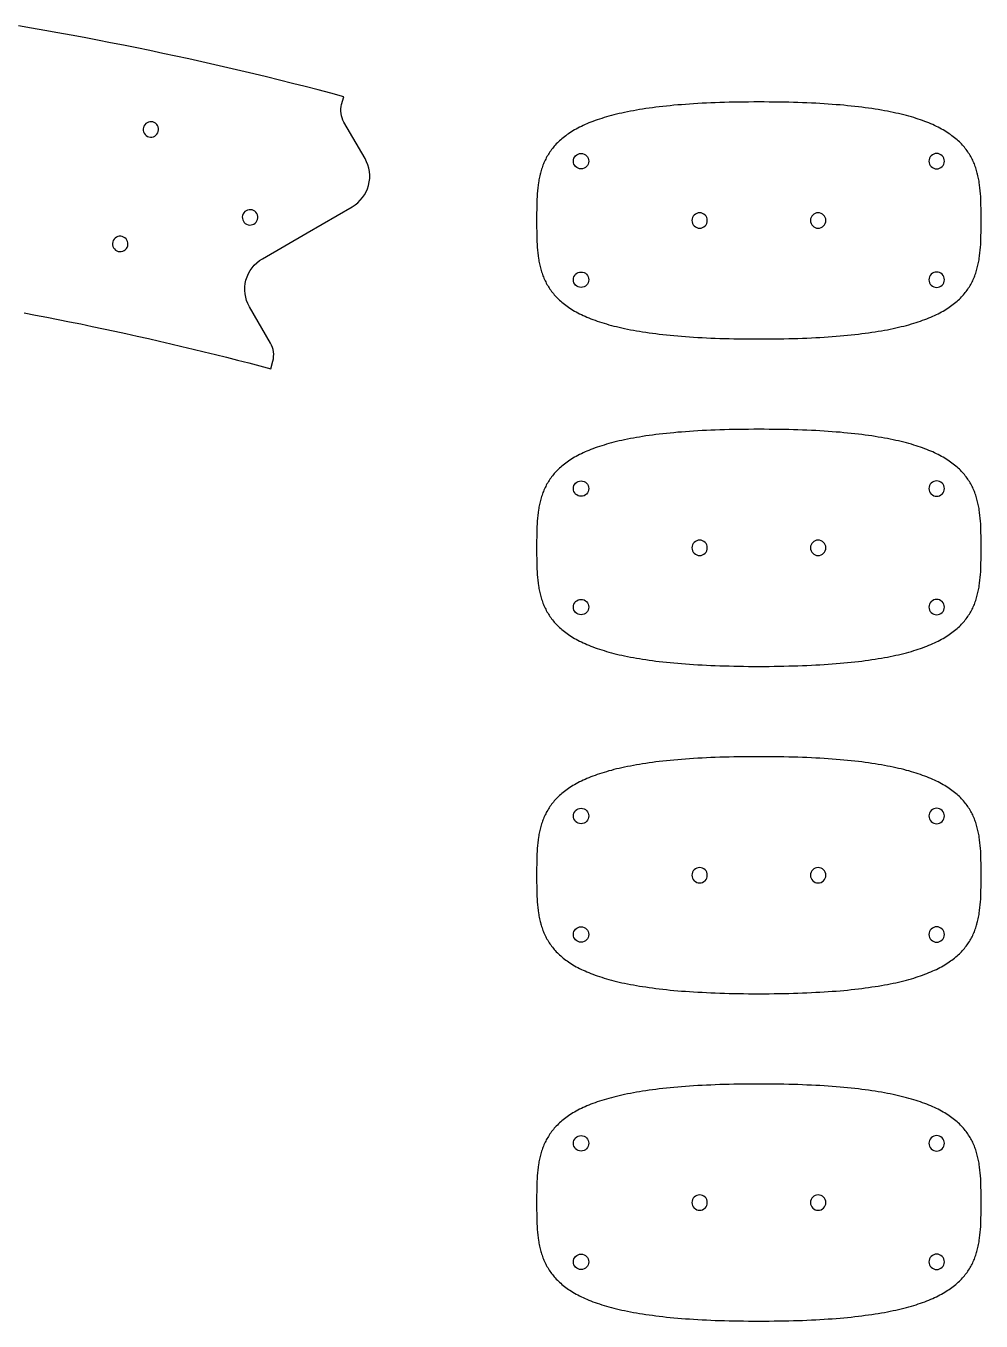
# Model space of a CAD drawing. Extents: x 0.6 to 95.9, y 0.9 to 46.4.
# Drawn here: x 63.69 to 79.81, y 23.75 to 45.61 of the extents above; entities that cross this region are included whole.
import ezdxf

# ---------------------------------------------------------------- set-up
doc = ezdxf.new("R2010")
doc.units = 0
doc.layers.add('THREE_QUARTER_INCH_THRUCUT', color=18, linetype='CONTINUOUS')

msp = doc.modelspace()

# ---------------------------------------------------------------- linework, layer by layer
at = {"layer": 'THREE_QUARTER_INCH_THRUCUT'}
msp.add_lwpolyline([(63.657, 40.763), (63.849, 40.727), (64.04, 40.69), (64.231, 40.653), (64.422, 40.615), (64.613, 40.577), (64.804, 40.537), (64.994, 40.497), (65.184, 40.457), (65.374, 40.416), (65.564, 40.374), (65.753, 40.332), (65.942, 40.288), (66.131, 40.245), (66.319, 40.2), (66.508, 40.155), (66.696, 40.11), (66.884, 40.063), (67.071, 40.016), (67.258, 39.969), (67.446, 39.921), (67.632, 39.872), (67.819, 39.822), (67.854, 39.952, 0.198856), (67.815, 40.252), (67.459, 40.868, -0.414214), (67.676, 41.679), (68.434, 42.118), (69.192, 42.556, 0.414214), (69.409, 43.367), (69.053, 43.983, -0.198856), (69.014, 44.283), (69.049, 44.413), (68.833, 44.471), (68.617, 44.527), (68.4, 44.583), (68.183, 44.638), (67.966, 44.692), (67.748, 44.745), (67.531, 44.798), (67.312, 44.85), (67.094, 44.901), (66.875, 44.951), (66.656, 45), (66.437, 45.049), (66.217, 45.097), (65.997, 45.144), (65.777, 45.19), (65.556, 45.235), (65.335, 45.28), (65.114, 45.324), (64.893, 45.367), (64.671, 45.409), (64.449, 45.45), (64.227, 45.491), (64.004, 45.53), (63.782, 45.569), (63.558, 45.607)], format="xyb", dxfattribs=at)
for points in [[(76.228, 44.323), (76.142, 44.324), (76.055, 44.324), (75.968, 44.324), (75.882, 44.323), (75.798, 44.323), (75.714, 44.321), (75.633, 44.32), (75.552, 44.318), (75.473, 44.316), (75.395, 44.314), (75.318, 44.311), (75.243, 44.308), (75.169, 44.305), (75.096, 44.301), (75.025, 44.297), (74.954, 44.293), (74.885, 44.288), (74.817, 44.283), (74.751, 44.278), (74.685, 44.273), (74.621, 44.267), (74.558, 44.261), (74.496, 44.255), (74.435, 44.248), (74.375, 44.241), (74.316, 44.234), (74.259, 44.227), (74.203, 44.219), (74.147, 44.211), (74.093, 44.203), (74.04, 44.194), (73.988, 44.185), (73.937, 44.176), (73.887, 44.167), (73.838, 44.157), (73.79, 44.147), (73.743, 44.137), (73.697, 44.127), (73.653, 44.116), (73.609, 44.105), (73.566, 44.094), (73.524, 44.083), (73.483, 44.071), (73.442, 44.059), (73.403, 44.047), (73.365, 44.035), (73.328, 44.022), (73.291, 44.009), (73.255, 43.996), (73.221, 43.983), (73.187, 43.969), (73.154, 43.955), (73.121, 43.941), (73.09, 43.927), (73.059, 43.912), (73.03, 43.898), (73.001, 43.883), (72.972, 43.867), (72.945, 43.852), (72.918, 43.836), (72.892, 43.821), (72.867, 43.805), (72.843, 43.788), (72.819, 43.772), (72.796, 43.755), (72.774, 43.738), (72.752, 43.721), (72.731, 43.704), (72.711, 43.686), (72.691, 43.669), (72.672, 43.651), (72.654, 43.633), (72.636, 43.615), (72.619, 43.596), (72.603, 43.578), (72.587, 43.559), (72.571, 43.54), (72.556, 43.521), (72.542, 43.501), (72.529, 43.482), (72.515, 43.462), (72.503, 43.442), (72.491, 43.422), (72.479, 43.402), (72.468, 43.382), (72.457, 43.361), (72.447, 43.34), (72.438, 43.32), (72.428, 43.299), (72.42, 43.277), (72.411, 43.256), (72.403, 43.235), (72.396, 43.213), (72.388, 43.191), (72.382, 43.169), (72.375, 43.147), (72.369, 43.125), (72.364, 43.103), (72.358, 43.08), (72.353, 43.057), (72.349, 43.035), (72.344, 43.012), (72.34, 42.989), (72.336, 42.966), (72.33, 42.919), (72.324, 42.872), (72.319, 42.824), (72.315, 42.776), (72.312, 42.727), (72.31, 42.678), (72.308, 42.629), (72.307, 42.579), (72.306, 42.529), (72.305, 42.427), (72.305, 42.324), (72.305, 42.221), (72.306, 42.12), (72.307, 42.069), (72.308, 42.02), (72.31, 41.97), (72.312, 41.921), (72.315, 41.872), (72.319, 41.824), (72.324, 41.777), (72.33, 41.729), (72.336, 41.683), (72.34, 41.659), (72.344, 41.636), (72.349, 41.614), (72.353, 41.591), (72.358, 41.568), (72.364, 41.546), (72.369, 41.523), (72.375, 41.501), (72.382, 41.479), (72.388, 41.457), (72.396, 41.435), (72.403, 41.414), (72.411, 41.392), (72.42, 41.371), (72.428, 41.35), (72.438, 41.329), (72.447, 41.308), (72.457, 41.287), (72.468, 41.266), (72.479, 41.246), (72.491, 41.226), (72.503, 41.206), (72.515, 41.186), (72.529, 41.166), (72.542, 41.147), (72.556, 41.127), (72.571, 41.108), (72.587, 41.089), (72.603, 41.071), (72.619, 41.052), (72.636, 41.033), (72.654, 41.015), (72.672, 40.997), (72.691, 40.979), (72.711, 40.962), (72.731, 40.944), (72.752, 40.927), (72.774, 40.91), (72.796, 40.893), (72.819, 40.876), (72.843, 40.86), (72.867, 40.844), (72.892, 40.828), (72.918, 40.812), (72.945, 40.796), (72.972, 40.781), (73.001, 40.766), (73.03, 40.751), (73.059, 40.736), (73.09, 40.721), (73.121, 40.707), (73.154, 40.693), (73.187, 40.679), (73.221, 40.666), (73.255, 40.652), (73.291, 40.639), (73.328, 40.626), (73.365, 40.614), (73.403, 40.601), (73.442, 40.589), (73.483, 40.577), (73.524, 40.565), (73.566, 40.554), (73.609, 40.543), (73.653, 40.532), (73.697, 40.521), (73.743, 40.511), (73.79, 40.501), (73.838, 40.491), (73.887, 40.481), (73.937, 40.472), (73.988, 40.463), (74.04, 40.454), (74.093, 40.445), (74.147, 40.437), (74.203, 40.429), (74.259, 40.421), (74.316, 40.414), (74.375, 40.407), (74.435, 40.4), (74.496, 40.393), (74.558, 40.387), (74.621, 40.381), (74.685, 40.375), (74.751, 40.37), (74.817, 40.365), (74.885, 40.36), (74.954, 40.355), (75.025, 40.351), (75.096, 40.347), (75.169, 40.343), (75.243, 40.34), (75.318, 40.337), (75.395, 40.334), (75.473, 40.332), (75.552, 40.33), (75.633, 40.328), (75.714, 40.327), (75.798, 40.326), (75.882, 40.325), (75.968, 40.324), (76.055, 40.324), (76.142, 40.324), (76.228, 40.325), (76.313, 40.326), (76.396, 40.327), (76.478, 40.328), (76.558, 40.33), (76.637, 40.332), (76.715, 40.334), (76.792, 40.337), (76.867, 40.34), (76.941, 40.343), (77.014, 40.347), (77.086, 40.351), (77.156, 40.355), (77.225, 40.36), (77.293, 40.365), (77.36, 40.37), (77.425, 40.375), (77.489, 40.381), (77.553, 40.387), (77.615, 40.393), (77.675, 40.4), (77.735, 40.407), (77.794, 40.414), (77.851, 40.421), (77.907, 40.429), (77.963, 40.437), (78.017, 40.445), (78.07, 40.454), (78.122, 40.463), (78.173, 40.472), (78.223, 40.481), (78.272, 40.491), (78.32, 40.501), (78.367, 40.511), (78.413, 40.521), (78.458, 40.532), (78.502, 40.543), (78.544, 40.554), (78.587, 40.565), (78.628, 40.577), (78.668, 40.589), (78.707, 40.601), (78.745, 40.614), (78.783, 40.626), (78.819, 40.639), (78.855, 40.652), (78.89, 40.666), (78.923, 40.679), (78.957, 40.693), (78.989, 40.707), (79.02, 40.721), (79.051, 40.736), (79.08, 40.751), (79.109, 40.766), (79.138, 40.781), (79.165, 40.796), (79.192, 40.812), (79.218, 40.828), (79.243, 40.844), (79.267, 40.86), (79.291, 40.876), (79.314, 40.893), (79.336, 40.91), (79.358, 40.927), (79.379, 40.944), (79.399, 40.962), (79.419, 40.979), (79.438, 40.997), (79.456, 41.015), (79.474, 41.033), (79.491, 41.052), (79.508, 41.071), (79.523, 41.089), (79.539, 41.108), (79.554, 41.127), (79.568, 41.147), (79.582, 41.166), (79.595, 41.186), (79.607, 41.206), (79.619, 41.226), (79.631, 41.246), (79.642, 41.266), (79.653, 41.287), (79.663, 41.308), (79.673, 41.329), (79.682, 41.35), (79.691, 41.371), (79.699, 41.392), (79.707, 41.414), (79.714, 41.435), (79.722, 41.457), (79.728, 41.479), (79.735, 41.501), (79.741, 41.523), (79.746, 41.546), (79.752, 41.568), (79.757, 41.591), (79.761, 41.614), (79.766, 41.636), (79.77, 41.659), (79.774, 41.683), (79.78, 41.729), (79.786, 41.777), (79.791, 41.824), (79.795, 41.872), (79.798, 41.921), (79.8, 41.97), (79.802, 42.02), (79.803, 42.069), (79.804, 42.12), (79.805, 42.221), (79.805, 42.324), (79.805, 42.427), (79.804, 42.529), (79.803, 42.579), (79.802, 42.629), (79.8, 42.678), (79.798, 42.727), (79.795, 42.776), (79.791, 42.824), (79.786, 42.872), (79.78, 42.919), (79.774, 42.966), (79.77, 42.989), (79.766, 43.012), (79.761, 43.035), (79.757, 43.057), (79.752, 43.08), (79.746, 43.103), (79.741, 43.125), (79.735, 43.147), (79.728, 43.169), (79.722, 43.191), (79.714, 43.213), (79.707, 43.235), (79.699, 43.256), (79.691, 43.277), (79.682, 43.299), (79.673, 43.32), (79.663, 43.34), (79.653, 43.361), (79.642, 43.382), (79.631, 43.402), (79.619, 43.422), (79.607, 43.442), (79.595, 43.462), (79.582, 43.482), (79.568, 43.501), (79.554, 43.521), (79.539, 43.54), (79.523, 43.559), (79.508, 43.578), (79.491, 43.596), (79.474, 43.615), (79.456, 43.633), (79.438, 43.651), (79.419, 43.669), (79.399, 43.686), (79.379, 43.704), (79.358, 43.721), (79.336, 43.738), (79.314, 43.755), (79.291, 43.772), (79.267, 43.788), (79.243, 43.805), (79.218, 43.821), (79.192, 43.836), (79.165, 43.852), (79.138, 43.867), (79.109, 43.883), (79.08, 43.898), (79.051, 43.912), (79.02, 43.927), (78.989, 43.941), (78.957, 43.955), (78.923, 43.969), (78.89, 43.983), (78.855, 43.996), (78.819, 44.009), (78.783, 44.022), (78.745, 44.035), (78.707, 44.047), (78.668, 44.059), (78.628, 44.071), (78.587, 44.083), (78.544, 44.094), (78.502, 44.105), (78.458, 44.116), (78.413, 44.127), (78.367, 44.137), (78.32, 44.147), (78.272, 44.157), (78.223, 44.167), (78.173, 44.176), (78.122, 44.185), (78.07, 44.194), (78.017, 44.203), (77.963, 44.211), (77.907, 44.219), (77.851, 44.227), (77.794, 44.234), (77.735, 44.241), (77.675, 44.248), (77.615, 44.255), (77.553, 44.261), (77.489, 44.267), (77.425, 44.273), (77.36, 44.278), (77.293, 44.283), (77.225, 44.288), (77.156, 44.293), (77.086, 44.297), (77.014, 44.301), (76.941, 44.305), (76.867, 44.308), (76.792, 44.311), (76.715, 44.314), (76.637, 44.316), (76.558, 44.318), (76.478, 44.32), (76.396, 44.321), (76.313, 44.323)], [(76.228, 38.799), (76.142, 38.8), (76.055, 38.8), (75.968, 38.8), (75.882, 38.799), (75.798, 38.798), (75.714, 38.797), (75.633, 38.796), (75.552, 38.794), (75.473, 38.792), (75.395, 38.789), (75.318, 38.787), (75.243, 38.784), (75.169, 38.78), (75.096, 38.777), (75.025, 38.773), (74.954, 38.769), (74.885, 38.764), (74.817, 38.759), (74.751, 38.754), (74.685, 38.749), (74.621, 38.743), (74.558, 38.737), (74.496, 38.73), (74.435, 38.724), (74.375, 38.717), (74.316, 38.71), (74.259, 38.702), (74.203, 38.695), (74.147, 38.687), (74.093, 38.678), (74.04, 38.67), (73.988, 38.661), (73.937, 38.652), (73.887, 38.643), (73.838, 38.633), (73.79, 38.623), (73.743, 38.613), (73.697, 38.603), (73.653, 38.592), (73.609, 38.581), (73.566, 38.57), (73.524, 38.558), (73.483, 38.547), (73.442, 38.535), (73.403, 38.523), (73.365, 38.51), (73.328, 38.498), (73.291, 38.485), (73.255, 38.472), (73.221, 38.458), (73.187, 38.445), (73.154, 38.431), (73.121, 38.417), (73.09, 38.402), (73.059, 38.388), (73.03, 38.373), (73.001, 38.358), (72.972, 38.343), (72.945, 38.328), (72.918, 38.312), (72.892, 38.296), (72.867, 38.28), (72.843, 38.264), (72.819, 38.248), (72.796, 38.231), (72.774, 38.214), (72.752, 38.197), (72.731, 38.18), (72.711, 38.162), (72.691, 38.145), (72.672, 38.127), (72.654, 38.109), (72.636, 38.09), (72.619, 38.072), (72.603, 38.053), (72.587, 38.035), (72.571, 38.016), (72.556, 37.996), (72.542, 37.977), (72.529, 37.958), (72.515, 37.938), (72.503, 37.918), (72.491, 37.898), (72.479, 37.878), (72.468, 37.857), (72.457, 37.837), (72.447, 37.816), (72.438, 37.795), (72.428, 37.774), (72.42, 37.753), (72.411, 37.732), (72.403, 37.71), (72.396, 37.689), (72.388, 37.667), (72.382, 37.645), (72.375, 37.623), (72.369, 37.601), (72.364, 37.578), (72.358, 37.556), (72.353, 37.533), (72.349, 37.51), (72.344, 37.487), (72.34, 37.464), (72.336, 37.441), (72.33, 37.395), (72.324, 37.347), (72.319, 37.3), (72.315, 37.251), (72.312, 37.203), (72.31, 37.154), (72.308, 37.104), (72.307, 37.055), (72.306, 37.004), (72.305, 36.903), (72.305, 36.8), (72.305, 36.697), (72.306, 36.595), (72.307, 36.545), (72.308, 36.495), (72.31, 36.446), (72.312, 36.397), (72.315, 36.348), (72.319, 36.3), (72.324, 36.252), (72.33, 36.205), (72.336, 36.158), (72.34, 36.135), (72.344, 36.112), (72.349, 36.089), (72.353, 36.066), (72.358, 36.044), (72.364, 36.021), (72.369, 35.999), (72.375, 35.977), (72.382, 35.955), (72.388, 35.933), (72.396, 35.911), (72.403, 35.889), (72.411, 35.868), (72.42, 35.846), (72.428, 35.825), (72.438, 35.804), (72.447, 35.783), (72.457, 35.763), (72.468, 35.742), (72.479, 35.722), (72.491, 35.702), (72.503, 35.682), (72.515, 35.662), (72.529, 35.642), (72.542, 35.622), (72.556, 35.603), (72.571, 35.584), (72.587, 35.565), (72.603, 35.546), (72.619, 35.528), (72.636, 35.509), (72.654, 35.491), (72.672, 35.473), (72.691, 35.455), (72.711, 35.437), (72.731, 35.42), (72.752, 35.403), (72.774, 35.386), (72.796, 35.369), (72.819, 35.352), (72.843, 35.336), (72.867, 35.319), (72.892, 35.303), (72.918, 35.287), (72.945, 35.272), (72.972, 35.256), (73.001, 35.241), (73.03, 35.226), (73.059, 35.212), (73.09, 35.197), (73.121, 35.183), (73.154, 35.169), (73.187, 35.155), (73.221, 35.141), (73.255, 35.128), (73.291, 35.115), (73.328, 35.102), (73.365, 35.089), (73.403, 35.077), (73.442, 35.065), (73.483, 35.053), (73.524, 35.041), (73.566, 35.03), (73.609, 35.019), (73.653, 35.008), (73.697, 34.997), (73.743, 34.987), (73.79, 34.976), (73.838, 34.967), (73.887, 34.957), (73.937, 34.948), (73.988, 34.938), (74.04, 34.93), (74.093, 34.921), (74.147, 34.913), (74.203, 34.905), (74.259, 34.897), (74.316, 34.89), (74.375, 34.883), (74.435, 34.876), (74.496, 34.869), (74.558, 34.863), (74.621, 34.857), (74.685, 34.851), (74.751, 34.846), (74.817, 34.84), (74.885, 34.836), (74.954, 34.831), (75.025, 34.827), (75.096, 34.823), (75.169, 34.819), (75.243, 34.816), (75.318, 34.813), (75.395, 34.81), (75.473, 34.808), (75.552, 34.806), (75.633, 34.804), (75.714, 34.802), (75.798, 34.801), (75.882, 34.8), (75.968, 34.8), (76.055, 34.8), (76.142, 34.8), (76.228, 34.8), (76.313, 34.801), (76.396, 34.802), (76.478, 34.804), (76.558, 34.806), (76.637, 34.808), (76.715, 34.81), (76.792, 34.813), (76.867, 34.816), (76.941, 34.819), (77.014, 34.823), (77.086, 34.827), (77.156, 34.831), (77.225, 34.836), (77.293, 34.84), (77.36, 34.846), (77.425, 34.851), (77.489, 34.857), (77.553, 34.863), (77.615, 34.869), (77.675, 34.876), (77.735, 34.883), (77.794, 34.89), (77.851, 34.897), (77.907, 34.905), (77.963, 34.913), (78.017, 34.921), (78.07, 34.93), (78.122, 34.938), (78.173, 34.948), (78.223, 34.957), (78.272, 34.967), (78.32, 34.976), (78.367, 34.987), (78.413, 34.997), (78.458, 35.008), (78.502, 35.019), (78.544, 35.03), (78.587, 35.041), (78.628, 35.053), (78.668, 35.065), (78.707, 35.077), (78.745, 35.089), (78.783, 35.102), (78.819, 35.115), (78.855, 35.128), (78.89, 35.141), (78.923, 35.155), (78.957, 35.169), (78.989, 35.183), (79.02, 35.197), (79.051, 35.212), (79.08, 35.226), (79.109, 35.241), (79.138, 35.256), (79.165, 35.272), (79.192, 35.287), (79.218, 35.303), (79.243, 35.319), (79.267, 35.336), (79.291, 35.352), (79.314, 35.369), (79.336, 35.386), (79.358, 35.403), (79.379, 35.42), (79.399, 35.437), (79.419, 35.455), (79.438, 35.473), (79.456, 35.491), (79.474, 35.509), (79.491, 35.528), (79.508, 35.546), (79.523, 35.565), (79.539, 35.584), (79.554, 35.603), (79.568, 35.622), (79.582, 35.642), (79.595, 35.662), (79.607, 35.682), (79.619, 35.702), (79.631, 35.722), (79.642, 35.742), (79.653, 35.763), (79.663, 35.783), (79.673, 35.804), (79.682, 35.825), (79.691, 35.846), (79.699, 35.868), (79.707, 35.889), (79.714, 35.911), (79.722, 35.933), (79.728, 35.955), (79.735, 35.977), (79.741, 35.999), (79.746, 36.021), (79.752, 36.044), (79.757, 36.066), (79.761, 36.089), (79.766, 36.112), (79.77, 36.135), (79.774, 36.158), (79.78, 36.205), (79.786, 36.252), (79.791, 36.3), (79.795, 36.348), (79.798, 36.397), (79.8, 36.446), (79.802, 36.495), (79.803, 36.545), (79.804, 36.595), (79.805, 36.697), (79.805, 36.8), (79.805, 36.903), (79.804, 37.004), (79.803, 37.055), (79.802, 37.104), (79.8, 37.154), (79.798, 37.203), (79.795, 37.251), (79.791, 37.3), (79.786, 37.347), (79.78, 37.395), (79.774, 37.441), (79.77, 37.464), (79.766, 37.487), (79.761, 37.51), (79.757, 37.533), (79.752, 37.556), (79.746, 37.578), (79.741, 37.601), (79.735, 37.623), (79.728, 37.645), (79.722, 37.667), (79.714, 37.689), (79.707, 37.71), (79.699, 37.732), (79.691, 37.753), (79.682, 37.774), (79.673, 37.795), (79.663, 37.816), (79.653, 37.837), (79.642, 37.857), (79.631, 37.878), (79.619, 37.898), (79.607, 37.918), (79.595, 37.938), (79.582, 37.958), (79.568, 37.977), (79.554, 37.996), (79.539, 38.016), (79.523, 38.035), (79.508, 38.053), (79.491, 38.072), (79.474, 38.09), (79.456, 38.109), (79.438, 38.127), (79.419, 38.145), (79.399, 38.162), (79.379, 38.18), (79.358, 38.197), (79.336, 38.214), (79.314, 38.231), (79.291, 38.248), (79.267, 38.264), (79.243, 38.28), (79.218, 38.296), (79.192, 38.312), (79.165, 38.328), (79.138, 38.343), (79.109, 38.358), (79.08, 38.373), (79.051, 38.388), (79.02, 38.402), (78.989, 38.417), (78.957, 38.431), (78.923, 38.445), (78.89, 38.458), (78.855, 38.472), (78.819, 38.485), (78.783, 38.498), (78.745, 38.51), (78.707, 38.523), (78.668, 38.535), (78.628, 38.547), (78.587, 38.558), (78.544, 38.57), (78.502, 38.581), (78.458, 38.592), (78.413, 38.603), (78.367, 38.613), (78.32, 38.623), (78.272, 38.633), (78.223, 38.643), (78.173, 38.652), (78.122, 38.661), (78.07, 38.67), (78.017, 38.678), (77.963, 38.687), (77.907, 38.695), (77.851, 38.702), (77.794, 38.71), (77.735, 38.717), (77.675, 38.724), (77.615, 38.73), (77.553, 38.737), (77.489, 38.743), (77.425, 38.749), (77.36, 38.754), (77.293, 38.759), (77.225, 38.764), (77.156, 38.769), (77.086, 38.773), (77.014, 38.777), (76.941, 38.78), (76.867, 38.784), (76.792, 38.787), (76.715, 38.789), (76.637, 38.792), (76.558, 38.794), (76.478, 38.796), (76.396, 38.797), (76.313, 38.798)], [(76.228, 33.275), (76.142, 33.275), (76.055, 33.275), (75.968, 33.275), (75.882, 33.275), (75.798, 33.274), (75.714, 33.273), (75.633, 33.271), (75.552, 33.27), (75.473, 33.268), (75.395, 33.265), (75.318, 33.262), (75.243, 33.259), (75.169, 33.256), (75.096, 33.252), (75.025, 33.248), (74.954, 33.244), (74.885, 33.24), (74.817, 33.235), (74.751, 33.23), (74.685, 33.224), (74.621, 33.219), (74.558, 33.213), (74.496, 33.206), (74.435, 33.2), (74.375, 33.193), (74.316, 33.186), (74.259, 33.178), (74.203, 33.17), (74.147, 33.162), (74.093, 33.154), (74.04, 33.146), (73.988, 33.137), (73.937, 33.128), (73.887, 33.118), (73.838, 33.109), (73.79, 33.099), (73.743, 33.089), (73.697, 33.078), (73.653, 33.068), (73.609, 33.057), (73.566, 33.045), (73.524, 33.034), (73.483, 33.022), (73.442, 33.01), (73.403, 32.998), (73.365, 32.986), (73.328, 32.973), (73.291, 32.96), (73.255, 32.947), (73.221, 32.934), (73.187, 32.92), (73.154, 32.906), (73.121, 32.892), (73.09, 32.878), (73.059, 32.864), (73.03, 32.849), (73.001, 32.834), (72.972, 32.819), (72.945, 32.803), (72.918, 32.788), (72.892, 32.772), (72.867, 32.756), (72.843, 32.74), (72.819, 32.723), (72.796, 32.707), (72.774, 32.69), (72.752, 32.673), (72.731, 32.655), (72.711, 32.638), (72.691, 32.62), (72.672, 32.602), (72.654, 32.584), (72.636, 32.566), (72.619, 32.548), (72.603, 32.529), (72.587, 32.51), (72.571, 32.491), (72.556, 32.472), (72.542, 32.453), (72.529, 32.433), (72.515, 32.414), (72.503, 32.394), (72.491, 32.374), (72.479, 32.353), (72.468, 32.333), (72.457, 32.313), (72.447, 32.292), (72.438, 32.271), (72.428, 32.25), (72.42, 32.229), (72.411, 32.207), (72.403, 32.186), (72.396, 32.164), (72.388, 32.143), (72.382, 32.121), (72.375, 32.099), (72.369, 32.076), (72.364, 32.054), (72.358, 32.031), (72.353, 32.009), (72.349, 31.986), (72.344, 31.963), (72.34, 31.94), (72.336, 31.917), (72.33, 31.87), (72.324, 31.823), (72.319, 31.775), (72.315, 31.727), (72.312, 31.679), (72.31, 31.63), (72.308, 31.58), (72.307, 31.53), (72.306, 31.48), (72.305, 31.378), (72.305, 31.275), (72.305, 31.173), (72.306, 31.071), (72.307, 31.021), (72.308, 30.971), (72.31, 30.921), (72.312, 30.872), (72.315, 30.824), (72.319, 30.776), (72.324, 30.728), (72.33, 30.681), (72.336, 30.634), (72.34, 30.611), (72.344, 30.588), (72.349, 30.565), (72.353, 30.542), (72.358, 30.519), (72.364, 30.497), (72.369, 30.475), (72.375, 30.452), (72.382, 30.43), (72.388, 30.408), (72.396, 30.387), (72.403, 30.365), (72.411, 30.343), (72.42, 30.322), (72.428, 30.301), (72.438, 30.28), (72.447, 30.259), (72.457, 30.238), (72.468, 30.218), (72.479, 30.197), (72.491, 30.177), (72.503, 30.157), (72.515, 30.137), (72.529, 30.118), (72.542, 30.098), (72.556, 30.079), (72.571, 30.06), (72.587, 30.041), (72.603, 30.022), (72.619, 30.003), (72.636, 29.985), (72.654, 29.967), (72.672, 29.949), (72.691, 29.931), (72.711, 29.913), (72.731, 29.896), (72.752, 29.878), (72.774, 29.861), (72.796, 29.844), (72.819, 29.828), (72.843, 29.811), (72.867, 29.795), (72.892, 29.779), (72.918, 29.763), (72.945, 29.748), (72.972, 29.732), (73.001, 29.717), (73.03, 29.702), (73.059, 29.687), (73.09, 29.673), (73.121, 29.659), (73.154, 29.644), (73.187, 29.631), (73.221, 29.617), (73.255, 29.604), (73.291, 29.591), (73.328, 29.578), (73.365, 29.565), (73.403, 29.553), (73.442, 29.54), (73.483, 29.529), (73.524, 29.517), (73.566, 29.505), (73.609, 29.494), (73.653, 29.483), (73.697, 29.473), (73.743, 29.462), (73.79, 29.452), (73.838, 29.442), (73.887, 29.433), (73.937, 29.423), (73.988, 29.414), (74.04, 29.405), (74.093, 29.397), (74.147, 29.389), (74.203, 29.381), (74.259, 29.373), (74.316, 29.365), (74.375, 29.358), (74.435, 29.351), (74.496, 29.345), (74.558, 29.338), (74.621, 29.332), (74.685, 29.327), (74.751, 29.321), (74.817, 29.316), (74.885, 29.311), (74.954, 29.307), (75.025, 29.302), (75.096, 29.299), (75.169, 29.295), (75.243, 29.292), (75.318, 29.289), (75.395, 29.286), (75.473, 29.283), (75.552, 29.281), (75.633, 29.28), (75.714, 29.278), (75.798, 29.277), (75.882, 29.276), (75.968, 29.276), (76.055, 29.275), (76.142, 29.276), (76.228, 29.276), (76.313, 29.277), (76.396, 29.278), (76.478, 29.28), (76.558, 29.281), (76.637, 29.283), (76.715, 29.286), (76.792, 29.289), (76.867, 29.292), (76.941, 29.295), (77.014, 29.299), (77.086, 29.302), (77.156, 29.307), (77.225, 29.311), (77.293, 29.316), (77.36, 29.321), (77.425, 29.327), (77.489, 29.332), (77.553, 29.338), (77.615, 29.345), (77.675, 29.351), (77.735, 29.358), (77.794, 29.365), (77.851, 29.373), (77.907, 29.381), (77.963, 29.389), (78.017, 29.397), (78.07, 29.405), (78.122, 29.414), (78.173, 29.423), (78.223, 29.433), (78.272, 29.442), (78.32, 29.452), (78.367, 29.462), (78.413, 29.473), (78.458, 29.483), (78.502, 29.494), (78.544, 29.505), (78.587, 29.517), (78.628, 29.529), (78.668, 29.54), (78.707, 29.553), (78.745, 29.565), (78.783, 29.578), (78.819, 29.591), (78.855, 29.604), (78.89, 29.617), (78.923, 29.631), (78.957, 29.644), (78.989, 29.659), (79.02, 29.673), (79.051, 29.687), (79.08, 29.702), (79.109, 29.717), (79.138, 29.732), (79.165, 29.748), (79.192, 29.763), (79.218, 29.779), (79.243, 29.795), (79.267, 29.811), (79.291, 29.828), (79.314, 29.844), (79.336, 29.861), (79.358, 29.878), (79.379, 29.896), (79.399, 29.913), (79.419, 29.931), (79.438, 29.949), (79.456, 29.967), (79.474, 29.985), (79.491, 30.003), (79.508, 30.022), (79.523, 30.041), (79.539, 30.06), (79.554, 30.079), (79.568, 30.098), (79.582, 30.118), (79.595, 30.137), (79.607, 30.157), (79.619, 30.177), (79.631, 30.197), (79.642, 30.218), (79.653, 30.238), (79.663, 30.259), (79.673, 30.28), (79.682, 30.301), (79.691, 30.322), (79.699, 30.343), (79.707, 30.365), (79.714, 30.387), (79.722, 30.408), (79.728, 30.43), (79.735, 30.452), (79.741, 30.475), (79.746, 30.497), (79.752, 30.519), (79.757, 30.542), (79.761, 30.565), (79.766, 30.588), (79.77, 30.611), (79.774, 30.634), (79.78, 30.681), (79.786, 30.728), (79.791, 30.776), (79.795, 30.824), (79.798, 30.872), (79.8, 30.921), (79.802, 30.971), (79.803, 31.021), (79.804, 31.071), (79.805, 31.173), (79.805, 31.275), (79.805, 31.378), (79.804, 31.48), (79.803, 31.53), (79.802, 31.58), (79.8, 31.63), (79.798, 31.679), (79.795, 31.727), (79.791, 31.775), (79.786, 31.823), (79.78, 31.87), (79.774, 31.917), (79.77, 31.94), (79.766, 31.963), (79.761, 31.986), (79.757, 32.009), (79.752, 32.031), (79.746, 32.054), (79.741, 32.076), (79.735, 32.099), (79.728, 32.121), (79.722, 32.143), (79.714, 32.164), (79.707, 32.186), (79.699, 32.207), (79.691, 32.229), (79.682, 32.25), (79.673, 32.271), (79.663, 32.292), (79.653, 32.313), (79.642, 32.333), (79.631, 32.353), (79.619, 32.374), (79.607, 32.394), (79.595, 32.414), (79.582, 32.433), (79.568, 32.453), (79.554, 32.472), (79.539, 32.491), (79.523, 32.51), (79.508, 32.529), (79.491, 32.548), (79.474, 32.566), (79.456, 32.584), (79.438, 32.602), (79.419, 32.62), (79.399, 32.638), (79.379, 32.655), (79.358, 32.673), (79.336, 32.69), (79.314, 32.707), (79.291, 32.723), (79.267, 32.74), (79.243, 32.756), (79.218, 32.772), (79.192, 32.788), (79.165, 32.803), (79.138, 32.819), (79.109, 32.834), (79.08, 32.849), (79.051, 32.864), (79.02, 32.878), (78.989, 32.892), (78.957, 32.906), (78.923, 32.92), (78.89, 32.934), (78.855, 32.947), (78.819, 32.96), (78.783, 32.973), (78.745, 32.986), (78.707, 32.998), (78.668, 33.01), (78.628, 33.022), (78.587, 33.034), (78.544, 33.045), (78.502, 33.057), (78.458, 33.068), (78.413, 33.078), (78.367, 33.089), (78.32, 33.099), (78.272, 33.109), (78.223, 33.118), (78.173, 33.128), (78.122, 33.137), (78.07, 33.146), (78.017, 33.154), (77.963, 33.162), (77.907, 33.17), (77.851, 33.178), (77.794, 33.186), (77.735, 33.193), (77.675, 33.2), (77.615, 33.206), (77.553, 33.213), (77.489, 33.219), (77.425, 33.224), (77.36, 33.23), (77.293, 33.235), (77.225, 33.24), (77.156, 33.244), (77.086, 33.248), (77.014, 33.252), (76.941, 33.256), (76.867, 33.259), (76.792, 33.262), (76.715, 33.265), (76.637, 33.268), (76.558, 33.27), (76.478, 33.271), (76.396, 33.273), (76.313, 33.274)], [(76.228, 27.751), (76.142, 27.751), (76.055, 27.751), (75.968, 27.751), (75.882, 27.751), (75.798, 27.75), (75.714, 27.749), (75.633, 27.747), (75.552, 27.745), (75.473, 27.743), (75.395, 27.741), (75.318, 27.738), (75.243, 27.735), (75.169, 27.732), (75.096, 27.728), (75.025, 27.724), (74.954, 27.72), (74.885, 27.715), (74.817, 27.711), (74.751, 27.705), (74.685, 27.7), (74.621, 27.694), (74.558, 27.688), (74.496, 27.682), (74.435, 27.675), (74.375, 27.668), (74.316, 27.661), (74.259, 27.654), (74.203, 27.646), (74.147, 27.638), (74.093, 27.63), (74.04, 27.621), (73.988, 27.612), (73.937, 27.603), (73.887, 27.594), (73.838, 27.584), (73.79, 27.574), (73.743, 27.564), (73.697, 27.554), (73.653, 27.543), (73.609, 27.532), (73.566, 27.521), (73.524, 27.51), (73.483, 27.498), (73.442, 27.486), (73.403, 27.474), (73.365, 27.462), (73.328, 27.449), (73.291, 27.436), (73.255, 27.423), (73.221, 27.41), (73.187, 27.396), (73.154, 27.382), (73.121, 27.368), (73.09, 27.354), (73.059, 27.339), (73.03, 27.325), (73.001, 27.31), (72.972, 27.294), (72.945, 27.279), (72.918, 27.263), (72.892, 27.248), (72.867, 27.232), (72.843, 27.215), (72.819, 27.199), (72.796, 27.182), (72.774, 27.165), (72.752, 27.148), (72.731, 27.131), (72.711, 27.114), (72.691, 27.096), (72.672, 27.078), (72.654, 27.06), (72.636, 27.042), (72.619, 27.023), (72.603, 27.005), (72.587, 26.986), (72.571, 26.967), (72.556, 26.948), (72.542, 26.928), (72.529, 26.909), (72.515, 26.889), (72.503, 26.869), (72.491, 26.849), (72.479, 26.829), (72.468, 26.809), (72.457, 26.788), (72.447, 26.768), (72.438, 26.747), (72.428, 26.726), (72.42, 26.704), (72.411, 26.683), (72.403, 26.662), (72.396, 26.64), (72.388, 26.618), (72.382, 26.596), (72.375, 26.574), (72.369, 26.552), (72.364, 26.53), (72.358, 26.507), (72.353, 26.485), (72.349, 26.462), (72.344, 26.439), (72.34, 26.416), (72.336, 26.393), (72.33, 26.346), (72.324, 26.299), (72.319, 26.251), (72.315, 26.203), (72.312, 26.154), (72.31, 26.105), (72.308, 26.056), (72.307, 26.006), (72.306, 25.956), (72.305, 25.854), (72.305, 25.751), (72.305, 25.648), (72.306, 25.547), (72.307, 25.496), (72.308, 25.447), (72.31, 25.397), (72.312, 25.348), (72.315, 25.299), (72.319, 25.251), (72.324, 25.204), (72.33, 25.156), (72.336, 25.11), (72.34, 25.087), (72.344, 25.064), (72.349, 25.041), (72.353, 25.018), (72.358, 24.995), (72.364, 24.973), (72.369, 24.95), (72.375, 24.928), (72.382, 24.906), (72.388, 24.884), (72.396, 24.862), (72.403, 24.841), (72.411, 24.819), (72.42, 24.798), (72.428, 24.777), (72.438, 24.756), (72.447, 24.735), (72.457, 24.714), (72.468, 24.694), (72.479, 24.673), (72.491, 24.653), (72.503, 24.633), (72.515, 24.613), (72.529, 24.593), (72.542, 24.574), (72.556, 24.555), (72.571, 24.535), (72.587, 24.516), (72.603, 24.498), (72.619, 24.479), (72.636, 24.461), (72.654, 24.442), (72.672, 24.424), (72.691, 24.406), (72.711, 24.389), (72.731, 24.371), (72.752, 24.354), (72.774, 24.337), (72.796, 24.32), (72.819, 24.303), (72.843, 24.287), (72.867, 24.271), (72.892, 24.255), (72.918, 24.239), (72.945, 24.223), (72.972, 24.208), (73.001, 24.193), (73.03, 24.178), (73.059, 24.163), (73.09, 24.148), (73.121, 24.134), (73.154, 24.12), (73.187, 24.106), (73.221, 24.093), (73.255, 24.079), (73.291, 24.066), (73.328, 24.053), (73.365, 24.041), (73.403, 24.028), (73.442, 24.016), (73.483, 24.004), (73.524, 23.993), (73.566, 23.981), (73.609, 23.97), (73.653, 23.959), (73.697, 23.948), (73.743, 23.938), (73.79, 23.928), (73.838, 23.918), (73.887, 23.908), (73.937, 23.899), (73.988, 23.89), (74.04, 23.881), (74.093, 23.873), (74.147, 23.864), (74.203, 23.856), (74.259, 23.849), (74.316, 23.841), (74.375, 23.834), (74.435, 23.827), (74.496, 23.82), (74.558, 23.814), (74.621, 23.808), (74.685, 23.802), (74.751, 23.797), (74.817, 23.792), (74.885, 23.787), (74.954, 23.782), (75.025, 23.778), (75.096, 23.774), (75.169, 23.771), (75.243, 23.767), (75.318, 23.764), (75.395, 23.761), (75.473, 23.759), (75.552, 23.757), (75.633, 23.755), (75.714, 23.754), (75.798, 23.753), (75.882, 23.752), (75.968, 23.751), (76.055, 23.751), (76.142, 23.751), (76.228, 23.752), (76.313, 23.753), (76.396, 23.754), (76.478, 23.755), (76.558, 23.757), (76.637, 23.759), (76.715, 23.761), (76.792, 23.764), (76.867, 23.767), (76.941, 23.771), (77.014, 23.774), (77.086, 23.778), (77.156, 23.782), (77.225, 23.787), (77.293, 23.792), (77.36, 23.797), (77.425, 23.802), (77.489, 23.808), (77.553, 23.814), (77.615, 23.82), (77.675, 23.827), (77.735, 23.834), (77.794, 23.841), (77.851, 23.849), (77.907, 23.856), (77.963, 23.864), (78.017, 23.873), (78.07, 23.881), (78.122, 23.89), (78.173, 23.899), (78.223, 23.908), (78.272, 23.918), (78.32, 23.928), (78.367, 23.938), (78.413, 23.948), (78.458, 23.959), (78.502, 23.97), (78.544, 23.981), (78.587, 23.993), (78.628, 24.004), (78.668, 24.016), (78.707, 24.028), (78.745, 24.041), (78.783, 24.053), (78.819, 24.066), (78.855, 24.079), (78.89, 24.093), (78.923, 24.106), (78.957, 24.12), (78.989, 24.134), (79.02, 24.148), (79.051, 24.163), (79.08, 24.178), (79.109, 24.193), (79.138, 24.208), (79.165, 24.223), (79.192, 24.239), (79.218, 24.255), (79.243, 24.271), (79.267, 24.287), (79.291, 24.303), (79.314, 24.32), (79.336, 24.337), (79.358, 24.354), (79.379, 24.371), (79.399, 24.389), (79.419, 24.406), (79.438, 24.424), (79.456, 24.442), (79.474, 24.461), (79.491, 24.479), (79.508, 24.498), (79.523, 24.516), (79.539, 24.535), (79.554, 24.555), (79.568, 24.574), (79.582, 24.593), (79.595, 24.613), (79.607, 24.633), (79.619, 24.653), (79.631, 24.673), (79.642, 24.694), (79.653, 24.714), (79.663, 24.735), (79.673, 24.756), (79.682, 24.777), (79.691, 24.798), (79.699, 24.819), (79.707, 24.841), (79.714, 24.862), (79.722, 24.884), (79.728, 24.906), (79.735, 24.928), (79.741, 24.95), (79.746, 24.973), (79.752, 24.995), (79.757, 25.018), (79.761, 25.041), (79.766, 25.064), (79.77, 25.087), (79.774, 25.11), (79.78, 25.156), (79.786, 25.204), (79.791, 25.251), (79.795, 25.299), (79.798, 25.348), (79.8, 25.397), (79.802, 25.447), (79.803, 25.496), (79.804, 25.547), (79.805, 25.648), (79.805, 25.751), (79.805, 25.854), (79.804, 25.956), (79.803, 26.006), (79.802, 26.056), (79.8, 26.105), (79.798, 26.154), (79.795, 26.203), (79.791, 26.251), (79.786, 26.299), (79.78, 26.346), (79.774, 26.393), (79.77, 26.416), (79.766, 26.439), (79.761, 26.462), (79.757, 26.485), (79.752, 26.507), (79.746, 26.53), (79.741, 26.552), (79.735, 26.574), (79.728, 26.596), (79.722, 26.618), (79.714, 26.64), (79.707, 26.662), (79.699, 26.683), (79.691, 26.704), (79.682, 26.726), (79.673, 26.747), (79.663, 26.768), (79.653, 26.788), (79.642, 26.809), (79.631, 26.829), (79.619, 26.849), (79.607, 26.869), (79.595, 26.889), (79.582, 26.909), (79.568, 26.928), (79.554, 26.948), (79.539, 26.967), (79.523, 26.986), (79.508, 27.005), (79.491, 27.023), (79.474, 27.042), (79.456, 27.06), (79.438, 27.078), (79.419, 27.096), (79.399, 27.114), (79.379, 27.131), (79.358, 27.148), (79.336, 27.165), (79.314, 27.182), (79.291, 27.199), (79.267, 27.215), (79.243, 27.232), (79.218, 27.248), (79.192, 27.263), (79.165, 27.279), (79.138, 27.294), (79.109, 27.31), (79.08, 27.325), (79.051, 27.339), (79.02, 27.354), (78.989, 27.368), (78.957, 27.382), (78.923, 27.396), (78.89, 27.41), (78.855, 27.423), (78.819, 27.436), (78.783, 27.449), (78.745, 27.462), (78.707, 27.474), (78.668, 27.486), (78.628, 27.498), (78.587, 27.51), (78.544, 27.521), (78.502, 27.532), (78.458, 27.543), (78.413, 27.554), (78.367, 27.564), (78.32, 27.574), (78.272, 27.584), (78.223, 27.594), (78.173, 27.603), (78.122, 27.612), (78.07, 27.621), (78.017, 27.63), (77.963, 27.638), (77.907, 27.646), (77.851, 27.654), (77.794, 27.661), (77.735, 27.668), (77.675, 27.675), (77.615, 27.682), (77.553, 27.688), (77.489, 27.694), (77.425, 27.7), (77.36, 27.705), (77.293, 27.711), (77.225, 27.715), (77.156, 27.72), (77.086, 27.724), (77.014, 27.728), (76.941, 27.732), (76.867, 27.735), (76.792, 27.738), (76.715, 27.741), (76.637, 27.743), (76.558, 27.745), (76.478, 27.747), (76.396, 27.749), (76.313, 27.75)]]:
    msp.add_lwpolyline(points, close=True, dxfattribs=at)
for points in [[(65.761, 43.734, 0.414214), (65.92, 43.826, 0.414214), (65.829, 43.986, 0.414214), (65.669, 43.894, 0.414214)], [(73.055, 43.454, -0.414214), (73.185, 43.324, -0.414214), (73.055, 43.194, -0.414214), (72.925, 43.324, -0.414214)], [(79.055, 43.454, 0.414214), (78.925, 43.324, 0.414214), (79.055, 43.194, 0.414214), (79.185, 43.324, 0.414214)], [(67.434, 42.251, 0.414214), (67.594, 42.343, 0.414214), (67.502, 42.502, 0.414214), (67.342, 42.41, 0.414214)], [(75.055, 42.454, 0.414214), (74.925, 42.324, 0.414214), (75.055, 42.194, 0.414214), (75.185, 42.324, 0.414214)], [(77.055, 42.454, 0.414214), (76.925, 42.324, 0.414214), (77.055, 42.194, 0.414214), (77.185, 42.324, 0.414214)], [(65.244, 41.803, 0.414214), (65.403, 41.894, 0.414214), (65.311, 42.054, 0.414214), (65.152, 41.962, 0.414214)], [(73.055, 41.454, -0.414214), (73.185, 41.324, -0.414214), (73.055, 41.194, -0.414214), (72.925, 41.324, -0.414214)], [(79.055, 41.454, 0.414214), (78.925, 41.324, 0.414214), (79.055, 41.194, 0.414214), (79.185, 41.324, 0.414214)], [(73.055, 37.93, -0.414214), (73.185, 37.8, -0.414214), (73.055, 37.67, -0.414214), (72.925, 37.8, -0.414214)], [(79.055, 37.93, 0.414214), (78.925, 37.8, 0.414214), (79.055, 37.67, 0.414214), (79.185, 37.8, 0.414214)], [(75.055, 36.93, 0.414214), (74.925, 36.8, 0.414214), (75.055, 36.67, 0.414214), (75.185, 36.8, 0.414214)], [(77.055, 36.93, 0.414214), (76.925, 36.8, 0.414214), (77.055, 36.67, 0.414214), (77.185, 36.8, 0.414214)], [(73.055, 35.93, -0.414214), (73.185, 35.8, -0.414214), (73.055, 35.67, -0.414214), (72.925, 35.8, -0.414214)], [(79.055, 35.93, 0.414214), (78.925, 35.8, 0.414214), (79.055, 35.67, 0.414214), (79.185, 35.8, 0.414214)], [(73.055, 32.405, -0.414214), (73.185, 32.275, -0.414214), (73.055, 32.145, -0.414214), (72.925, 32.275, -0.414214)], [(79.055, 32.405, 0.414214), (78.925, 32.275, 0.414214), (79.055, 32.145, 0.414214), (79.185, 32.275, 0.414214)], [(75.055, 31.405, 0.414214), (74.925, 31.275, 0.414214), (75.055, 31.145, 0.414214), (75.185, 31.275, 0.414214)], [(77.055, 31.405, 0.414214), (76.925, 31.275, 0.414214), (77.055, 31.145, 0.414214), (77.185, 31.275, 0.414214)], [(73.055, 30.405, -0.414214), (73.185, 30.275, -0.414214), (73.055, 30.145, -0.414214), (72.925, 30.275, -0.414214)], [(79.055, 30.405, 0.414214), (78.925, 30.275, 0.414214), (79.055, 30.145, 0.414214), (79.185, 30.275, 0.414214)], [(73.055, 26.881, -0.414214), (73.185, 26.751, -0.414214), (73.055, 26.621, -0.414214), (72.925, 26.751, -0.414214)], [(79.055, 26.881, 0.414214), (78.925, 26.751, 0.414214), (79.055, 26.621, 0.414214), (79.185, 26.751, 0.414214)], [(75.055, 25.881, 0.414214), (74.925, 25.751, 0.414214), (75.055, 25.621, 0.414214), (75.185, 25.751, 0.414214)], [(77.055, 25.881, 0.414214), (76.925, 25.751, 0.414214), (77.055, 25.621, 0.414214), (77.185, 25.751, 0.414214)], [(73.055, 24.881, -0.414214), (73.185, 24.751, -0.414214), (73.055, 24.621, -0.414214), (72.925, 24.751, -0.414214)], [(79.055, 24.881, 0.414214), (78.925, 24.751, 0.414214), (79.055, 24.621, 0.414214), (79.185, 24.751, 0.414214)]]:
    msp.add_lwpolyline(points, format="xyb", close=True, dxfattribs=at)

doc.saveas('drawing.dxf')
